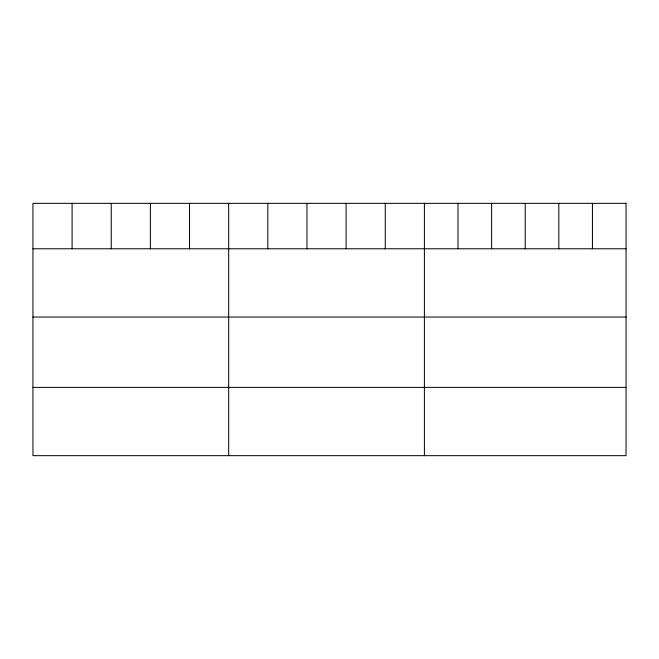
<?xml version="1.0" encoding="UTF-8"?>
<svg xmlns="http://www.w3.org/2000/svg" width="659" height="659" viewBox="0 0 659 659"><rect width="100%" height="100%" fill="white"/><g stroke="black" fill="none" stroke-linecap="round" stroke-linejoin="round"><path stroke-width="0.99" d="M32.95 248.773L626.05 248.773M32.95 317.045L626.05 317.045M32.95 387.393L626.05 387.393M592.441 203.334L592.441 248.773M558.832 203.334L558.832 248.773M525.223 203.334L525.223 248.773M491.614 203.334L491.614 248.773M458.005 203.334L458.005 248.773M424.396 203.334L424.396 455.666M385.251 203.334L385.251 248.773M346.107 203.334L346.107 248.773M306.962 203.334L306.962 248.773M267.818 203.334L267.818 248.773M228.673 203.334L228.673 455.666M189.528 203.334L189.528 248.773M150.384 203.334L150.384 248.773M111.239 203.334L111.239 248.773M72.095 203.334L72.095 248.773M626.05 203.334L32.95 203.334L32.95 455.666L626.05 455.666L626.05 203.334"/></g></svg>
